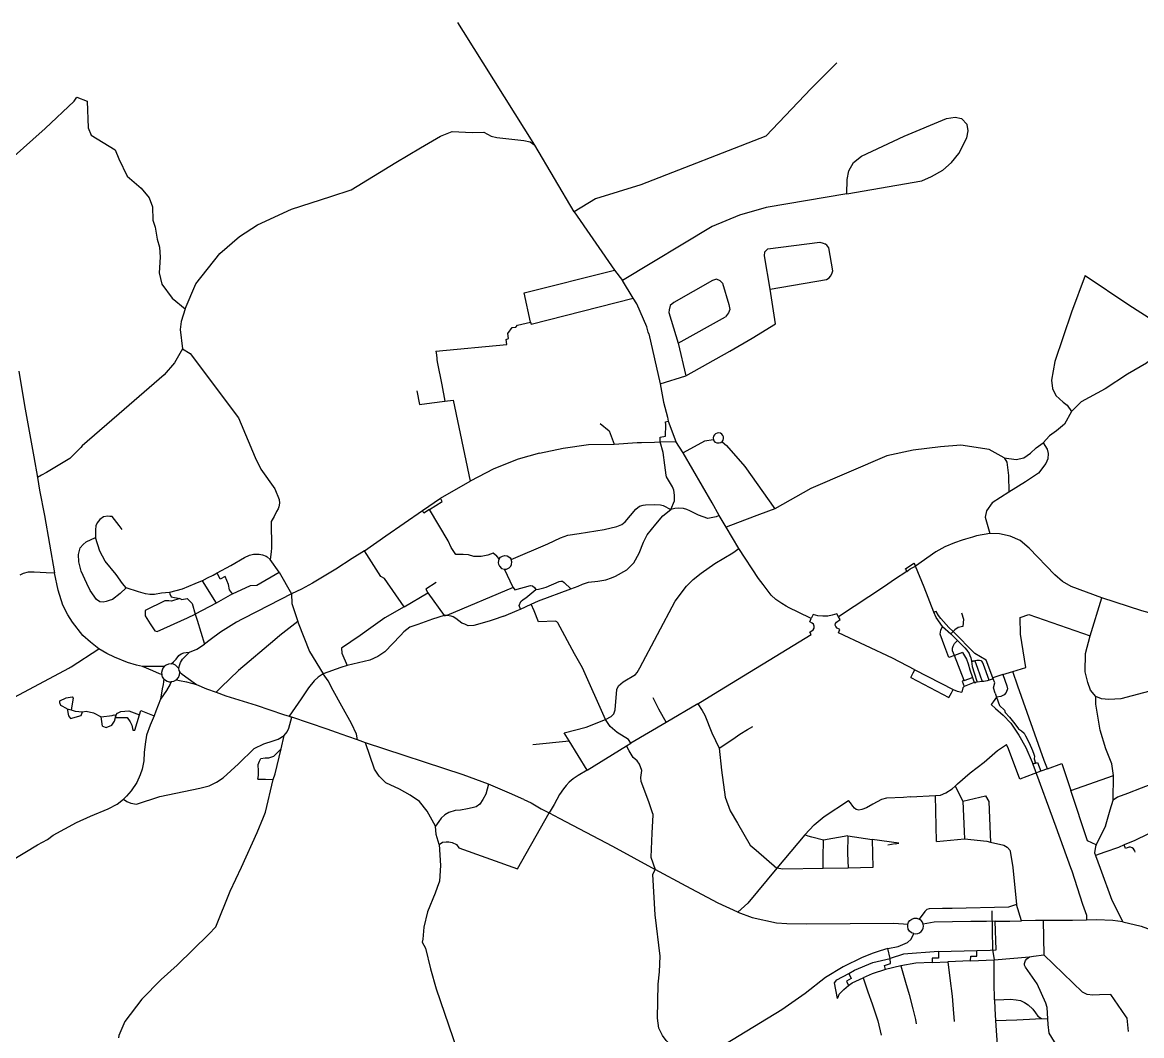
# Model space of a CAD drawing. Header units: inches. Extents: x 2740922 to 2751091, y 1249500 to 1259683.
# Drawn here: x 2745724 to 2747195, y 1258244 to 1259576 of the extents above; entities that cross this region are included whole.
import ezdxf

# ---------------------------------------------------------------- set-up
doc = ezdxf.new("R2010")
doc.units = ezdxf.units.IN
doc.header["$MEASUREMENT"] = 0

msp = doc.modelspace()

# ---------------------------------------------------------------- linework, layer by layer
for points in [[(2746303.5, 1259563.5), (2746296.1, 1259575.6)], [(2746397.3, 1259414.3), (2746303.5, 1259563.5)], [(2746794.2, 1259522.5), (2746760.6, 1259488.6), (2746700.7, 1259425.9), (2746536.4, 1259362.1), (2746477, 1259343.5), (2746448.8, 1259326.6)], [(2745654.8, 1259340.7), (2745658.9, 1259346.1), (2745671, 1259361.2), (2745680, 1259371), (2745753.9, 1259436.1), (2745791.9, 1259471.9), (2745795.4, 1259477.4)], [(2745795.4, 1259477.4), (2745808.8, 1259472.3), (2745810.4, 1259437.1), (2745814.1, 1259427.5), (2745845.8, 1259408), (2745850.5, 1259396.3), (2745861.7, 1259373.4), (2745880.1, 1259357.6), (2745890.5, 1259345.1), (2745894.8, 1259333.4), (2745895.2, 1259315.8), (2745898.5, 1259306.5), (2745900.8, 1259290.7), (2745903.8, 1259280.4), (2745904.9, 1259267.2), (2745903.6, 1259246.4), (2745907.2, 1259231.6), (2745920.7, 1259213.3), (2745937.6, 1259199.1)], [(2746807.2, 1259350.4), (2746807.6, 1259369.1), (2746809.9, 1259380.6), (2746816, 1259391.4), (2746826.6, 1259399.8), (2746882.9, 1259426), (2746938.5, 1259449.2), (2746949.7, 1259451), (2746957.9, 1259449.1)], [(2746807.2, 1259350.4), (2746905.7, 1259367.4), (2746918.6, 1259373), (2746933.4, 1259381.5), (2746945, 1259391.5), (2746954.4, 1259403.5), (2746965, 1259423.7), (2746966.8, 1259433.1), (2746965.4, 1259441.2), (2746957.9, 1259449.1)], [(2745937.6, 1259199.1), (2745951.7, 1259232), (2745983.3, 1259272), (2746009.1, 1259294.1), (2746032.9, 1259309.6), (2746077.5, 1259330.2), (2746129.2, 1259346.6), (2746156.1, 1259355.4), (2746214.7, 1259391.6), (2746247, 1259410.9), (2746273.1, 1259426.2), (2746288.5, 1259432), (2746314.8, 1259431.1), (2746330.3, 1259431.4), (2746339.7, 1259426.2), (2746347.4, 1259424.5), (2746382.7, 1259420.5), (2746391, 1259418.8), (2746397.3, 1259414.3)], [(2746448.8, 1259326.6), (2746397.3, 1259414.3)], [(2746807.2, 1259350.4), (2746701.2, 1259332.4), (2746666.4, 1259322.2), (2746630.5, 1259307.3), (2746512.6, 1259236.4)], [(2746448.8, 1259326.6), (2746502.1, 1259250.1)], [(2746706.4, 1259225), (2746699.2, 1259269), (2746699.7, 1259274.1), (2746703.6, 1259278), (2746771.7, 1259286.8), (2746776.4, 1259285.6), (2746778.3, 1259284.5)], [(2746706.4, 1259225), (2746780.8, 1259237.7), (2746784, 1259239.9), (2746785.9, 1259242.1), (2746787.7, 1259245.2), (2746789, 1259249.2), (2746783.6, 1259279.5), (2746781.1, 1259282.9), (2746778.3, 1259284.5)], [(2746391.7, 1259181.8), (2746383.3, 1259220.3), (2746502.1, 1259250.1)], [(2746502.1, 1259250.1), (2746512.6, 1259236.4)], [(2747120.5, 1259243), (2747102.5, 1259194.7), (2747080.8, 1259129.9), (2747076.4, 1259105.6), (2747077.5, 1259094.6), (2747082.1, 1259085.3), (2747091.5, 1259076.4), (2747097.1, 1259072.4), (2747102.8, 1259064.4)], [(2747120.5, 1259243), (2747178, 1259204.4), (2747230, 1259171.2), (2747244.2, 1259160.3)], [(2746526.6, 1259213.3), (2746512.6, 1259236.4)], [(2746641, 1259235.9), (2746635.9, 1259238.1), (2746630.8, 1259236.5), (2746580, 1259207.6), (2746575.2, 1259203.4), (2746573.8, 1259197.8), (2746573.6, 1259194.3), (2746585.6, 1259154.1)], [(2746641, 1259235.9), (2746643.9, 1259232.8), (2746652.4, 1259204.7), (2746653.5, 1259198.4), (2746651.7, 1259193.7), (2746647.7, 1259188.6)], [(2746713.6, 1259179.5), (2746706.4, 1259225)], [(2746391.7, 1259181.8), (2746392.3, 1259179), (2746526.6, 1259213.3)], [(2746544.3, 1259175.4), (2746531.2, 1259205.6), (2746526.6, 1259213.3)], [(2745937.6, 1259199.1), (2745932.3, 1259182.5), (2745931.2, 1259171.8), (2745934, 1259146.5)], [(2746267.2, 1259143.4), (2746360.4, 1259152.3), (2746359.8, 1259158.8), (2746362.7, 1259160.3), (2746361.9, 1259166.7), (2746367.5, 1259174.4), (2746372.5, 1259174.9), (2746374.5, 1259177.8), (2746391.7, 1259181.8)], [(2746585.6, 1259154.1), (2746647.7, 1259188.6)], [(2746547.2, 1259166.2), (2746546.1, 1259168.6), (2746544.3, 1259175.4)], [(2746547.2, 1259166.2), (2746562.1, 1259100.5)], [(2746595.7, 1259111), (2746653.7, 1259143.5), (2746683.1, 1259160.7), (2746713.6, 1259179.5)], [(2746585.6, 1259154.1), (2746595.7, 1259111)], [(2747244.2, 1259160.3), (2747219.2, 1259142.7), (2747201.3, 1259127.6), (2747176.1, 1259113.3), (2747146.8, 1259093.9), (2747115.5, 1259076.9), (2747102.8, 1259064.4)], [(2745934, 1259146.5), (2745923.8, 1259128.3), (2745909.9, 1259112.6), (2745857.5, 1259066.9), (2745802.4, 1259019.1), (2745800.4, 1259017.1)], [(2745934, 1259146.5), (2745944.4, 1259140.3), (2746007.6, 1259055.9), (2746029.7, 1259003.6), (2746037.1, 1258988.4), (2746055.5, 1258962.4), (2746061.3, 1258948.5), (2746061.6, 1258943.6), (2746060.7, 1258938.8)], [(2746267.2, 1259143.4), (2746267.5, 1259141.2), (2746268.3, 1259134.6), (2746268.6, 1259132.7), (2746268.8, 1259129.6), (2746274.9, 1259099.1)], [(2745718.9, 1259117), (2745726.4, 1259072.1), (2745738.6, 1259004.7), (2745743.6, 1258977.3)], [(2746562.1, 1259100.5), (2746595.7, 1259111)], [(2746274.9, 1259099.1), (2746279, 1259077.9)], [(2746562.1, 1259100.5), (2746566.3, 1259076.6), (2746571.7, 1259056.8)], [(2746242, 1259091.4), (2746245.6, 1259073.6), (2746261.9, 1259075.7)], [(2746261.9, 1259075.7), (2746279, 1259077.9)], [(2746279, 1259077.9), (2746290, 1259079.3)], [(2746290, 1259079.3), (2746312.3, 1258972.8)], [(2747102.8, 1259064.4), (2747093.6, 1259047.4), (2747082.7, 1259039), (2747073.9, 1259032.4), (2747065.4, 1259023.1)], [(2746562.2, 1259024.3), (2746562, 1259030.4), (2746569, 1259031.6), (2746569.6, 1259046.5), (2746568.9, 1259050.6), (2746572.6, 1259051.5)], [(2746571.7, 1259056.8), (2746572.6, 1259051.5)], [(2746572.6, 1259051.5), (2746582.5, 1259024.9)], [(2746483.1, 1259048.3), (2746495.1, 1259038.7), (2746501.7, 1259021.1)], [(2746643.5, 1259024.5), (2746644.8, 1259026.4), (2746645.4, 1259028.5), (2746645.3, 1259030.7), (2746644.5, 1259032.8), (2746643.1, 1259034.5), (2746641.2, 1259035.6), (2746639, 1259036.1), (2746636.8, 1259035.9), (2746634.8, 1259035), (2746633.2, 1259033.5), (2746632.1, 1259031.6), (2746631.7, 1259029.4), (2746632.1, 1259027.1)], [(2746403.4, 1259009.3), (2746434.4, 1259016.2), (2746467.8, 1259020.7), (2746501.7, 1259021.1)], [(2746501.7, 1259021.1), (2746531.9, 1259023.5), (2746537.4, 1259023.6), (2746554.6, 1259024.1), (2746562.2, 1259024.3)], [(2746562.2, 1259024.3), (2746582.5, 1259024.9)], [(2746576.1, 1258935.2), (2746581, 1258947), (2746580.8, 1258954.4), (2746580, 1258960.6), (2746578.2, 1258965.2), (2746570.4, 1258978.2), (2746570, 1258980.5), (2746568, 1258993.8), (2746565.9, 1259010.3), (2746562.2, 1259024.3)], [(2746592.1, 1259009.7), (2746582.5, 1259024.9)], [(2746620.3, 1259025.4), (2746592.1, 1259009.7)], [(2746632.1, 1259027.1), (2746620.3, 1259025.4)], [(2746643.5, 1259024.5), (2746641.7, 1259023.2), (2746639.4, 1259022.5), (2746637.1, 1259022.6), (2746634.9, 1259023.5), (2746633.2, 1259025), (2746632.1, 1259027.1)], [(2746643.5, 1259024.5), (2746649.4, 1259019.3), (2746673.1, 1258992), (2746712.7, 1258936.2)], [(2747014.1, 1259003.5), (2746994.5, 1259014.2), (2746957.1, 1259020), (2746930.3, 1259017.8), (2746894.4, 1259013.5), (2746860.1, 1259005.8), (2746760.1, 1258963.2), (2746712.7, 1258936.2)], [(2747014.1, 1259003.5), (2747030, 1259001.1), (2747040, 1259003.4), (2747048.7, 1259009.6), (2747056.4, 1259016.4), (2747065.4, 1259023.1)], [(2747065.4, 1259023.1), (2747070.5, 1259014.9), (2747072.1, 1259008.9), (2747071.5, 1259001.8), (2747068.9, 1258995.9), (2747059.2, 1258983.2), (2747042.1, 1258971.8), (2747020.3, 1258958.3)], [(2745800.4, 1259017.1), (2745786.1, 1259002.6), (2745755.4, 1258984.1), (2745749, 1258980.4), (2745743.6, 1258977.3)], [(2746403.4, 1259009.3), (2746375.4, 1259001.5), (2746343.3, 1258989), (2746312.3, 1258972.8)], [(2746639.5, 1258927.5), (2746630.2, 1258944), (2746592.1, 1259009.7)], [(2747014.1, 1259003.5), (2747017.5, 1258997.6), (2747020, 1258980), (2747020.3, 1258958.3)], [(2745743.6, 1258977.3), (2745746.1, 1258961), (2745752.9, 1258927.6), (2745766.1, 1258852)], [(2746273.3, 1258950.2), (2746312.3, 1258972.8)], [(2746249.5, 1258934.1), (2746273.3, 1258950.2)], [(2746258.7, 1258935.2), (2746275.6, 1258945.9), (2746273.3, 1258950.2)], [(2747020.3, 1258958.3), (2746998.4, 1258944.3), (2746990.9, 1258933.8), (2746989.1, 1258925.4), (2746995.2, 1258904)], [(2746060.7, 1258938.8), (2746059.9, 1258936.3), (2746057.8, 1258932.6), (2746054.8, 1258926.1), (2746050.7, 1258919.5), (2746051.3, 1258885.1), (2746050.9, 1258879.6), (2746049.5, 1258869.8)], [(2746201.5, 1258900.8), (2746249.5, 1258934.1)], [(2746258.7, 1258935.2), (2746251.6, 1258930.5), (2746249.5, 1258934.1)], [(2746303, 1258876.1), (2746293.6, 1258876.4), (2746287.3, 1258885.5), (2746283.3, 1258894.4), (2746258.7, 1258935.2)], [(2746366.3, 1258869.7), (2746414.4, 1258890.1), (2746431.2, 1258898), (2746440.8, 1258901.5), (2746455.7, 1258903.8), (2746488.6, 1258909.3), (2746505.2, 1258912.9), (2746511.6, 1258915.5), (2746516.1, 1258919.2), (2746530.1, 1258935.8), (2746534.7, 1258939.6), (2746539.6, 1258941.2), (2746542.8, 1258941.4), (2746554.5, 1258942), (2746562.3, 1258941.7), (2746565.8, 1258940.7), (2746576.1, 1258935.2)], [(2746444.5, 1258831.3), (2746449.3, 1258832.7), (2746454.2, 1258834.8), (2746459.8, 1258837.4), (2746467.8, 1258839.8), (2746479.9, 1258841.3), (2746490.7, 1258842.8), (2746498, 1258845.5), (2746503.5, 1258847.8), (2746518, 1258855.9), (2746527.4, 1258865.2), (2746534.2, 1258878), (2746540.3, 1258892.6), (2746545.1, 1258902), (2746556.1, 1258916.1), (2746565.7, 1258927.2), (2746576.1, 1258935.2)], [(2746639.5, 1258927.5), (2746635.4, 1258925.8), (2746624.7, 1258923.5), (2746612.5, 1258927.9), (2746601, 1258933.6), (2746597.1, 1258935.4), (2746592.8, 1258936.6), (2746586.7, 1258937.3), (2746581.2, 1258936.5), (2746576.1, 1258935.2)], [(2746712.7, 1258936.2), (2746692.6, 1258928.9), (2746672.8, 1258921.3), (2746648.8, 1258912)], [(2745838.7, 1258926.4), (2745836.1, 1258926.7), (2745830.2, 1258925.7), (2745825.4, 1258922.2), (2745822, 1258918), (2745820.1, 1258913.8), (2745819.7, 1258908.6), (2745819.8, 1258904.7), (2745820, 1258898.4)], [(2745855.1, 1258909), (2745851.1, 1258914.2), (2745841.6, 1258926.2), (2745838.7, 1258926.4)], [(2746648.8, 1258912), (2746639.5, 1258927.5)], [(2746665.4, 1258884.1), (2746648.8, 1258912)], [(2746995.2, 1258904), (2746977.6, 1258900.8), (2746972.3, 1258899), (2746963.1, 1258896.4), (2746959, 1258895.2), (2746948.8, 1258891.4), (2746936, 1258886.3), (2746924.2, 1258879.9), (2746897.7, 1258860.9), (2746896.5, 1258862.9)], [(2747142.5, 1258819.3), (2747102.2, 1258834.1), (2747090.8, 1258840.6), (2747080.6, 1258849.5), (2747047.2, 1258884.7), (2747035.1, 1258894.5), (2747021.9, 1258900.5), (2747008.2, 1258903.5), (2746995.2, 1258904)], [(2745860.3, 1258832.3), (2745852.5, 1258825.2), (2745842, 1258817.3), (2745837.9, 1258815.7), (2745833.7, 1258814.3), (2745829.8, 1258813.4), (2745825.7, 1258814), (2745821, 1258817.1), (2745812.7, 1258829.1), (2745808.6, 1258838.1), (2745800.9, 1258854.3), (2745797.9, 1258866.4), (2745797.6, 1258876.3), (2745799.9, 1258884.8), (2745803.5, 1258889.4), (2745807.8, 1258893), (2745820, 1258898.4)], [(2745860.3, 1258832.3), (2745855.2, 1258838.3), (2745847, 1258849.8), (2745832.7, 1258867.6), (2745825.7, 1258880.6), (2745820, 1258898.4)], [(2746173.2, 1258881.2), (2746201.5, 1258900.8)], [(2745979.8, 1258852.1), (2745997.7, 1258861.6), (2746015.6, 1258872.4), (2746022.2, 1258875.3), (2746027.5, 1258876.5), (2746031.3, 1258876.9), (2746035.1, 1258876.9), (2746039.4, 1258875.8), (2746044.1, 1258874), (2746045.5, 1258873.3)], [(2746045.5, 1258873.3), (2746049.5, 1258869.8)], [(2746173.2, 1258881.2), (2746157, 1258871)], [(2746225.4, 1258807.5), (2746199.5, 1258844.7), (2746194.8, 1258847.4), (2746173.2, 1258881.2)], [(2746350.5, 1258870.7), (2746347.4, 1258874.2), (2746342.3, 1258877.9), (2746335.5, 1258875.5), (2746326.8, 1258873.8), (2746317.3, 1258873.5), (2746310.2, 1258875.9), (2746303, 1258876.1)], [(2746350.5, 1258870.7), (2746352.1, 1258872.6), (2746354.6, 1258874.2), (2746357.8, 1258874.9), (2746361, 1258874.4), (2746363.3, 1258873.2), (2746364.8, 1258871.9), (2746366.3, 1258869.7)], [(2746633.9, 1258864.4), (2746657.7, 1258878.5), (2746665.4, 1258884.1)], [(2746760.6, 1258792.1), (2746743.3, 1258800.6), (2746731.6, 1258806.2), (2746727.4, 1258808.3), (2746721.8, 1258811.7), (2746714.1, 1258817.1), (2746707.7, 1258823), (2746697.2, 1258836.8), (2746691.4, 1258844.8), (2746665.4, 1258884.1)], [(2746061.3, 1258853.2), (2746049.5, 1258869.8)], [(2746157, 1258871), (2746135.7, 1258857.1), (2746105.2, 1258838.7), (2746090.4, 1258830.9), (2746077.5, 1258824.4)], [(2746350.5, 1258870.7), (2746349.4, 1258868.3), (2746349.1, 1258865.1), (2746349.4, 1258863.5), (2746350.7, 1258860.7), (2746353.6, 1258858), (2746357.3, 1258856.9)], [(2746357.3, 1258856.9), (2746360.2, 1258857.1), (2746363.6, 1258858.7), (2746365.6, 1258860.8), (2746366.7, 1258863), (2746367.1, 1258866.6), (2746366.3, 1258869.7)], [(2746615.9, 1258851.7), (2746633.9, 1258864.4)], [(2746885, 1258855.9), (2746884.6, 1258857.6), (2746895.4, 1258864.8), (2746896.5, 1258862.9)], [(2746885, 1258855.9), (2746886, 1258854), (2746890.7, 1258857.2), (2746897.7, 1258860.9), (2746896.5, 1258862.9)], [(2746909.1, 1258833.4), (2746897.7, 1258860.9), (2746896.5, 1258862.9)], [(2745720.8, 1258849.4), (2745725.1, 1258851.8), (2745731.7, 1258853.3), (2745739.2, 1258853.5), (2745754.9, 1258852.4), (2745766.1, 1258852)], [(2745824.3, 1258752.4), (2745813.1, 1258760.9), (2745803.4, 1258769.7), (2745789.5, 1258787.3), (2745783.4, 1258797), (2745777.1, 1258809.5), (2745770.7, 1258829.3), (2745766.1, 1258852)], [(2745960.1, 1258841.7), (2745967.2, 1258845.7), (2745974.6, 1258849.3), (2745979.8, 1258852.1)], [(2745999.8, 1258824.5), (2745995.9, 1258829.7), (2745994.8, 1258836.8), (2745990.3, 1258847.3), (2745983.7, 1258844), (2745979.8, 1258852.1)], [(2745999.8, 1258824.5), (2746023.4, 1258835.6), (2746031.7, 1258836.1), (2746061.3, 1258853.2)], [(2746061.3, 1258853.2), (2746077.5, 1258824.4)], [(2746368.9, 1258833), (2746357.3, 1258856.9)], [(2746490.1, 1258659.3), (2746497.6, 1258663.4), (2746501, 1258666.9), (2746503, 1258672.2), (2746505.1, 1258698.6), (2746507.1, 1258703.7), (2746513.4, 1258708.8), (2746529.6, 1258718.5), (2746531.7, 1258721), (2746535.3, 1258727.5), (2746581.6, 1258814.8), (2746596.4, 1258834.6), (2746605.3, 1258843.4), (2746615.9, 1258851.7)], [(2746885, 1258855.9), (2746886, 1258854), (2746870.2, 1258843.4), (2746856.9, 1258834.2), (2746796.4, 1258794.4)], [(2745917.2, 1258826.4), (2745906.5, 1258825.3), (2745897.2, 1258823.7), (2745891.3, 1258823.8), (2745885.5, 1258824.7), (2745876.3, 1258827.2), (2745860.3, 1258832.3)], [(2745960.1, 1258841.7), (2745950.3, 1258837.7), (2745933.8, 1258830.7), (2745917.2, 1258826.4)], [(2745960.1, 1258841.7), (2745978.6, 1258812.1)], [(2746267.8, 1258839.3), (2746254.1, 1258830.6), (2746256.8, 1258825.7)], [(2746368.9, 1258833), (2746281.7, 1258796.2), (2746279.9, 1258796)], [(2746368.9, 1258833), (2746370.8, 1258829.6), (2746391.4, 1258835.4), (2746394.4, 1258834.9), (2746396.9, 1258833), (2746398.6, 1258830.1)], [(2746378.4, 1258804.4), (2746376.8, 1258809.4), (2746378.8, 1258814.6), (2746381.8, 1258817), (2746385.3, 1258819.5), (2746398.6, 1258830.1)], [(2746392.4, 1258810.8), (2746401.9, 1258815.2), (2746444.5, 1258831.3)], [(2746398.6, 1258830.1), (2746402, 1258830.9), (2746405.6, 1258831.5), (2746408.9, 1258832.3), (2746412.1, 1258833.1), (2746429.4, 1258840.8), (2746431.4, 1258841.4), (2746433.6, 1258841), (2746435.9, 1258839.5), (2746444.5, 1258831.3)], [(2746923.2, 1258801), (2746921.7, 1258800.5), (2746909.1, 1258833.4)], [(2745930.5, 1258818.5), (2745919.8, 1258814.7), (2745916.2, 1258815.5), (2745910.9, 1258815.4), (2745885.1, 1258802.7), (2745885, 1258795.5), (2745891.6, 1258785), (2745896.8, 1258777.3), (2745897.9, 1258775.7), (2745900.8, 1258775.1)], [(2745917.2, 1258826.4), (2745917.6, 1258824.4), (2745919.4, 1258820.6), (2745930.5, 1258818.5)], [(2745930.5, 1258818.5), (2745933.5, 1258817), (2745940.2, 1258818.3), (2745946.8, 1258812), (2745950.8, 1258797.8)], [(2745999.8, 1258824.5), (2745978.6, 1258812.1)], [(2746077.5, 1258824.4), (2746032.3, 1258801.4), (2746012.7, 1258791.4), (2746005.3, 1258787.2), (2745984.3, 1258774.3)], [(2746077.5, 1258824.4), (2746077.9, 1258811.9), (2746085.8, 1258788.3)], [(2746225.4, 1258807.5), (2746256.8, 1258825.7)], [(2746256.8, 1258825.7), (2746278.1, 1258795.9), (2746279.9, 1258796)], [(2747127, 1258769.5), (2747142.5, 1258819.3)], [(2747221.8, 1258796.6), (2747215.9, 1258797.3), (2747204.6, 1258799.6), (2747194.9, 1258802.4), (2747142.5, 1258819.3)], [(2745978.6, 1258812.1), (2745950.8, 1258797.8)], [(2746225.4, 1258807.5), (2746200.3, 1258793), (2746181.9, 1258780)], [(2746356.7, 1258795), (2746373.9, 1258802.7), (2746378.4, 1258804.4)], [(2746378.4, 1258804.4), (2746392.4, 1258810.8)], [(2746490.1, 1258659.3), (2746459.8, 1258727.3), (2746449.5, 1258745.6), (2746427.5, 1258786.3), (2746426.4, 1258787.9), (2746424.6, 1258788.7), (2746401.9, 1258787.9), (2746396.2, 1258802.1), (2746392.4, 1258810.8)], [(2746932.9, 1258781.4), (2746924.9, 1258793.5), (2746921.7, 1258800.5), (2746923.2, 1258801)], [(2746945.5, 1258773.4), (2746947.1, 1258774.9), (2746941.6, 1258780.4), (2746930.7, 1258792), (2746927.7, 1258796.2), (2746924.8, 1258801.4), (2746923.2, 1258801)], [(2746958.2, 1258799.7), (2746960.8, 1258791.4), (2746959.7, 1258781.5)], [(2745900.8, 1258775.1), (2745940.9, 1258793.2), (2745950.8, 1258797.8)], [(2745950.8, 1258797.8), (2745953.5, 1258790.1), (2745963.1, 1258758.5)], [(2746085.8, 1258788.3), (2746062.3, 1258769.6), (2746055.5, 1258764.1), (2746007.9, 1258723.8), (2745985, 1258701.9), (2745978.3, 1258695.1)], [(2746085.8, 1258788.3), (2746086.4, 1258786.5), (2746101, 1258748.6), (2746119, 1258719.3)], [(2746279.9, 1258796), (2746278.1, 1258795.9), (2746262.7, 1258791.2), (2746243.6, 1258784.3), (2746232.9, 1258780.6), (2746225.1, 1258774.8), (2746220.6, 1258769.7), (2746200.2, 1258748.1), (2746190.8, 1258742), (2746180.6, 1258737.4), (2746150.7, 1258730.3)], [(2746337.2, 1258788.7), (2746317.3, 1258783.1), (2746309.8, 1258782.7), (2746305.2, 1258784.6), (2746301.3, 1258786), (2746297.3, 1258789.2), (2746293.5, 1258792.1), (2746289.9, 1258794.2), (2746287.4, 1258795), (2746281.7, 1258796.2), (2746279.9, 1258796)], [(2746356.7, 1258795), (2746342.7, 1258790.3), (2746337.2, 1258788.7)], [(2746760.5, 1258771.1), (2746758.5, 1258774.3), (2746763.1, 1258777.4), (2746764.2, 1258779.3), (2746764.4, 1258781.9), (2746763.6, 1258784.5), (2746761.8, 1258786.2), (2746758.5, 1258787.8), (2746760.6, 1258792.1)], [(2746796.4, 1258794.4), (2746794, 1258798.2), (2746787.9, 1258796.5), (2746782.5, 1258795.4), (2746775.7, 1258795.1), (2746769.3, 1258795.8), (2746763, 1258797.3), (2746760.6, 1258792.1)], [(2746797.2, 1258775.5), (2746798.2, 1258777.7), (2746794.6, 1258779.5), (2746792.8, 1258781.5), (2746792.1, 1258783.4), (2746792.4, 1258785.5), (2746793.7, 1258787.3), (2746798.7, 1258790.9), (2746796.4, 1258794.4)], [(2747025.6, 1258722.6), (2747042.4, 1258727.7), (2747035.8, 1258771.4), (2747035.1, 1258793.4)], [(2747035.1, 1258793.4), (2747046.6, 1258797.3)], [(2747046.6, 1258797.3), (2747127, 1258769.5)], [(2745984.3, 1258774.3), (2745970.5, 1258764.2), (2745963.1, 1258758.5)], [(2746181.9, 1258780), (2746167.6, 1258769.9), (2746143, 1258753.2), (2746143.8, 1258746.4), (2746150.7, 1258730.3)], [(2746611.4, 1258680), (2746632.1, 1258692.5), (2746760.5, 1258771.1)], [(2746896.8, 1258724.5), (2746867.2, 1258739.8), (2746796.2, 1258773.3), (2746797.2, 1258775.5)], [(2746948.7, 1258743.6), (2746941.3, 1258740.9), (2746936.2, 1258755), (2746930.2, 1258771.4), (2746930.8, 1258776.6), (2746932.9, 1258781.4)], [(2746932.9, 1258781.4), (2746943.9, 1258771.9), (2746945.5, 1258773.4)], [(2746945.5, 1258773.4), (2746943.9, 1258771.9), (2746952.7, 1258763.2)], [(2746959.7, 1258781.5), (2746953.8, 1258780.4), (2746949.5, 1258777.1), (2746947.1, 1258774.9), (2746945.5, 1258773.4)], [(2746999.3, 1258713.5), (2746999.1, 1258714), (2746990.6, 1258737.3), (2746975.6, 1258746.1), (2746947.1, 1258774.9), (2746945.5, 1258773.4)], [(2747134.5, 1258689.6), (2747127.5, 1258697.9), (2747123.9, 1258708.2), (2747120.7, 1258721.9), (2747121.1, 1258746.3), (2747127, 1258769.5)], [(2745943.5, 1258747.9), (2745953.2, 1258751.9), (2745963.1, 1258758.5)], [(2746948.7, 1258743.6), (2746946.3, 1258749.7), (2746946.1, 1258753), (2746946.9, 1258755.9), (2746948.9, 1258759.1), (2746952.7, 1258763.2)], [(2746952.7, 1258763.2), (2746956, 1258760), (2746962.4, 1258753.6), (2746965.1, 1258750.6), (2746968, 1258746.1), (2746969.1, 1258743.6), (2746970.1, 1258740.4), (2746971, 1258736), (2746973.3, 1258736.2)], [(2745786.3, 1258727.7), (2745788.1, 1258728.6), (2745824.3, 1258752.4)], [(2745881.8, 1258729.1), (2745873.7, 1258730.8), (2745861.8, 1258734.3), (2745844.7, 1258741.3), (2745834.9, 1258746.3), (2745824.3, 1258752.4)], [(2745919.2, 1258732.5), (2745922.3, 1258735.1), (2745925.8, 1258738.8), (2745929.5, 1258743.5), (2745932.5, 1258745.6), (2745935.9, 1258747), (2745938.9, 1258747.6), (2745943.5, 1258747.9)], [(2745929.9, 1258724), (2745929.2, 1258726.4), (2745930.2, 1258730.5), (2745931.6, 1258734.5), (2745934, 1258738.8), (2745940, 1258744.5), (2745943.5, 1258747.9)], [(2746959.4, 1258747.4), (2746948.7, 1258743.6)], [(2746961.6, 1258710.6), (2746948.7, 1258743.6)], [(2746959.4, 1258747.4), (2746962.2, 1258743), (2746964.5, 1258738.6), (2746966.9, 1258732.5), (2746969.2, 1258724.7), (2746972.5, 1258714.5)], [(2747410.5, 1258750.8), (2747167.4, 1258686.5), (2747151.8, 1258685.8), (2747142.2, 1258686.6), (2747134.5, 1258689.6)], [(2745704.5, 1258684.3), (2745707, 1258685.3), (2745784.6, 1258726.7), (2745786.3, 1258727.7)], [(2745907, 1258718.4), (2745903.8, 1258719.6), (2745895, 1258723.3), (2745881.8, 1258729.1)], [(2745910.3, 1258729), (2745906.5, 1258728.9), (2745896, 1258729.1), (2745881.8, 1258729.1)], [(2745910.3, 1258729), (2745908.5, 1258726.8), (2745907.3, 1258724.1), (2745906.8, 1258721.3), (2745907, 1258718.4)], [(2745919.2, 1258732.5), (2745916, 1258732.2), (2745912.9, 1258731), (2745910.3, 1258729)], [(2745929.9, 1258724), (2745929.2, 1258726.4), (2745927.4, 1258728.8), (2745925, 1258730.7), (2745922.2, 1258732), (2745919.2, 1258732.5)], [(2746150.7, 1258730.3), (2746142.5, 1258727.6), (2746119, 1258719.3)], [(2746973.3, 1258736.2), (2746971, 1258736), (2746972, 1258729), (2746974.7, 1258720.6), (2746978.8, 1258708.6), (2746976.7, 1258708.2)], [(2746994.4, 1258711.2), (2746987, 1258731.5), (2746985.7, 1258734.9), (2746984.8, 1258735.9), (2746983.7, 1258736.5), (2746981.8, 1258736.8), (2746978.4, 1258736.8), (2746975.5, 1258736.5), (2746973.3, 1258736.2)], [(2746973.3, 1258736.2), (2746975.5, 1258736.5), (2746978.9, 1258727), (2746985.2, 1258709.3)], [(2745909.6, 1258712.8), (2745909.4, 1258709), (2745909, 1258705.6), (2745907.7, 1258699.8), (2745905.1, 1258686)], [(2745909.6, 1258712.8), (2745907.9, 1258715.4), (2745907, 1258718.4)], [(2745909.6, 1258712.8), (2745911.7, 1258711), (2745914, 1258709.6), (2745916.6, 1258708.8), (2745919.4, 1258708.7)], [(2745926.5, 1258711.5), (2745922.3, 1258709.2), (2745919.4, 1258708.7)], [(2745926.5, 1258711.5), (2745929, 1258714.4), (2745930.4, 1258717.9), (2745930.6, 1258721.6), (2745929.9, 1258724)], [(2745926.5, 1258711.5), (2745930.4, 1258710.7), (2745939.5, 1258708.8), (2745952.4, 1258705.5)], [(2745929.9, 1258724), (2745930.6, 1258721.6), (2745933.9, 1258719), (2745941.8, 1258713.1), (2745952.4, 1258705.5)], [(2746119, 1258719.3), (2746112.6, 1258714.9), (2746107.2, 1258710.2), (2746099.8, 1258700.9), (2746090, 1258686.4), (2746074.6, 1258663.7), (2746076.3, 1258663.1)], [(2746164.3, 1258632.8), (2746163.1, 1258640), (2746156.3, 1258654), (2746143.5, 1258676.8), (2746132.1, 1258697.5), (2746125.6, 1258710), (2746119, 1258719.3)], [(2746891.4, 1258714.7), (2746894.6, 1258720.5), (2746896.8, 1258724.5)], [(2746891.4, 1258714.7), (2746941.6, 1258688.2)], [(2746896.8, 1258724.5), (2746947.1, 1258698.8)], [(2746961.6, 1258710.6), (2746959.1, 1258709.7), (2746961.6, 1258702.6), (2746960.8, 1258701.9)], [(2746961.6, 1258710.6), (2746972.5, 1258714.5)], [(2746972.5, 1258714.5), (2746974.6, 1258707.9), (2746976.7, 1258708.2)], [(2746994.4, 1258711.2), (2746991.6, 1258710.2), (2746987.4, 1258709.5), (2746985.2, 1258709.3)], [(2746999.3, 1258713.5), (2746999.5, 1258713), (2746994.4, 1258711.2)], [(2747012.4, 1258718.6), (2746999.1, 1258714), (2746999.3, 1258713.5)], [(2747002.4, 1258693.9), (2746999.9, 1258701.2), (2747001.8, 1258707.7), (2746999.5, 1258713), (2746999.3, 1258713.5)], [(2747012.4, 1258718.6), (2747017.6, 1258703.8), (2747018.3, 1258699.8), (2747016.8, 1258694.9), (2747014, 1258691.8), (2747009.6, 1258689.5), (2747004, 1258688.9)], [(2747012.4, 1258718.6), (2747025.6, 1258722.6)], [(2747071.2, 1258594.7), (2747066.9, 1258605.5), (2747032.1, 1258703.2), (2747025.6, 1258722.6)], [(2745919.4, 1258708.7), (2745917.8, 1258705.8), (2745913.2, 1258697.7), (2745905.1, 1258686)], [(2745952.4, 1258705.5), (2745965.6, 1258699.8), (2745978.3, 1258695.1)], [(2746941.6, 1258688.2), (2746944.8, 1258694.4), (2746947.1, 1258698.8)], [(2746947.1, 1258698.8), (2746952.5, 1258696.6), (2746958.6, 1258695.2)], [(2746960.8, 1258701.9), (2746959.9, 1258701.1), (2746958.6, 1258695.2)], [(2746976.7, 1258708.2), (2746974.6, 1258707.9), (2746961.6, 1258702.6), (2746960.8, 1258701.9)], [(2746985.2, 1258709.3), (2746978.8, 1258708.6), (2746976.7, 1258708.2)], [(2745782.5, 1258673.3), (2745774.5, 1258677.6), (2745773, 1258681.1), (2745773.1, 1258683.9), (2745781.3, 1258687.9), (2745789.3, 1258689.1), (2745790.6, 1258687.4), (2745787.7, 1258671.9)], [(2745905.1, 1258686), (2745899.3, 1258670.4), (2745897, 1258664.1)], [(2745978.3, 1258695.1), (2745991, 1258690.5), (2746031.1, 1258678), (2746066.9, 1258665.9), (2746074.6, 1258663.7), (2746076.3, 1258663.1)], [(2746552.5, 1258688.2), (2746559.8, 1258673.5), (2746569.9, 1258655.3)], [(2747004, 1258688.9), (2746999.6, 1258682.4), (2746997.1, 1258679.2)], [(2747002.4, 1258693.9), (2747004, 1258688.9)], [(2747004, 1258688.9), (2747007.9, 1258677.6), (2747014.6, 1258671.6), (2747015.3, 1258668.5), (2747021, 1258662.6), (2747028.2, 1258653.9), (2747033, 1258647.3), (2747037, 1258644.7), (2747040.2, 1258641.5), (2747042.3, 1258638.1), (2747046.9, 1258628.8), (2747051.3, 1258618.8), (2747053.2, 1258613.9), (2747053.9, 1258611), (2747053.5, 1258607.5), (2747055.5, 1258602), (2747053.7, 1258601.4)], [(2747157.7, 1258585.8), (2747155.6, 1258601.2), (2747147.9, 1258620.7), (2747140.4, 1258645.4), (2747134.7, 1258679.5), (2747134.5, 1258689.6)], [(2745782.5, 1258673.3), (2745787.7, 1258671.9)], [(2745782.5, 1258673.3), (2745784.2, 1258664.4), (2745787.1, 1258660.7)], [(2745787.1, 1258660.7), (2745800.9, 1258664.8), (2745802.8, 1258669.4)], [(2745787.7, 1258671.9), (2745793, 1258670.5), (2745802.8, 1258669.4)], [(2745802.8, 1258669.4), (2745807.4, 1258670.2), (2745817.4, 1258668.3), (2745827.2, 1258663.1)], [(2745846.4, 1258665.2), (2745848.7, 1258667.8), (2745853.2, 1258669.9), (2745863.8, 1258670.7), (2745877.8, 1258665.7)], [(2745877.8, 1258665.7), (2745879.4, 1258671.2)], [(2745879.4, 1258671.2), (2745897, 1258664.1)], [(2746611.4, 1258680), (2746569.9, 1258655.3)], [(2746611.4, 1258680), (2746617, 1258671.4), (2746620.6, 1258665.1)], [(2746997.1, 1258679.2), (2747002.9, 1258673.9), (2747012.9, 1258665), (2747022.7, 1258654.4), (2747033.6, 1258638.6), (2747042.5, 1258622.7), (2747050.9, 1258603.4), (2747051.9, 1258600.7), (2747053.7, 1258601.4)], [(2745827.2, 1258663.1), (2745841.8, 1258664.6), (2745844.3, 1258665.7), (2745846.4, 1258665.2)], [(2745829.1, 1258650.5), (2745827.2, 1258663.1)], [(2745829.1, 1258650.5), (2745833.8, 1258648.7), (2745841.5, 1258651.8), (2745844.8, 1258657), (2745846.2, 1258662.1), (2745846.4, 1258665.2)], [(2745846.4, 1258665.2), (2745846.2, 1258662.1), (2745861.5, 1258661.9), (2745865.5, 1258656.2), (2745867.8, 1258651.8), (2745868.9, 1258645.4)], [(2745897, 1258664.1), (2745891.6, 1258652.1), (2745887.1, 1258639), (2745885.2, 1258626.8), (2745884, 1258615.9), (2745883.5, 1258605), (2745881.1, 1258594), (2745878.6, 1258586.5), (2745874.1, 1258576.6), (2745866.9, 1258565.5), (2745860.7, 1258558.5), (2745856.6, 1258554.7)], [(2745868.9, 1258645.4), (2745871.5, 1258645.2), (2745877.8, 1258665.7)], [(2746067.8, 1258638.3), (2746071.7, 1258643), (2746074, 1258647.9), (2746078, 1258662.5), (2746076.3, 1258663.1)], [(2746164.3, 1258632.8), (2746151.6, 1258637.2), (2746136.6, 1258642.3), (2746124.3, 1258646.5), (2746078, 1258662.5), (2746076.3, 1258663.1)], [(2746436, 1258641.9), (2746464.9, 1258649.5), (2746490.1, 1258659.3)], [(2746523.4, 1258628.2), (2746520.3, 1258632.9), (2746505.4, 1258642.1), (2746496.2, 1258650), (2746490.1, 1258659.3)], [(2746569.9, 1258655.3), (2746523.4, 1258628.2)], [(2746620.6, 1258665.1), (2746630, 1258641.7), (2746639.5, 1258621.5)], [(2747469.3, 1258661.6), (2747448.3, 1258657.7), (2747433.8, 1258653.3), (2747424.8, 1258648.9), (2747416.5, 1258644.2), (2747359, 1258612.7), (2747347.3, 1258608.6), (2747337.1, 1258605.7), (2747325.9, 1258604.5), (2747312.2, 1258603.5), (2747300.4, 1258604.1), (2747289.1, 1258603.4), (2747281.4, 1258602.2), (2747273, 1258599.6), (2747233.2, 1258584.1), (2747194.1, 1258569.2), (2747176.1, 1258562.3), (2747163.1, 1258557.2), (2747157.3, 1258553.2)], [(2745856.6, 1258554.7), (2745861.1, 1258551.4), (2745866.2, 1258549.3), (2745873.8, 1258548.2), (2745904.2, 1258558.3), (2745956.9, 1258569.1), (2745969.2, 1258572), (2745978.9, 1258576.8), (2745987.7, 1258582.9), (2746007.6, 1258600.9), (2746028.5, 1258621.2), (2746041, 1258627.6), (2746053.5, 1258631.5), (2746060, 1258633.4), (2746067.8, 1258638.3)], [(2746063.9, 1258620.9), (2746067.8, 1258638.3)], [(2746442.3, 1258631.2), (2746436, 1258641.9)], [(2746639.5, 1258621.5), (2746657.4, 1258633.7), (2746666.7, 1258640.2), (2746676.6, 1258646.3), (2746684, 1258650.1)], [(2746174.6, 1258628.9), (2746164.3, 1258632.8)], [(2746266.7, 1258519.1), (2746255.6, 1258538.7), (2746245.5, 1258551.6), (2746233.4, 1258560), (2746219.6, 1258567.7), (2746201.5, 1258576.3), (2746192.8, 1258584.8), (2746186.5, 1258594), (2746174.6, 1258628.9)], [(2746336.4, 1258574.4), (2746303.3, 1258586.6), (2746174.6, 1258628.9)], [(2746394.7, 1258626.7), (2746442.3, 1258631.2)], [(2746466.1, 1258592.7), (2746442.3, 1258631.2)], [(2746466.1, 1258592.7), (2746517.7, 1258624.8)], [(2746517.7, 1258624.8), (2746523.4, 1258628.2)], [(2746552.2, 1258535.3), (2746547.3, 1258551), (2746536.9, 1258578.1), (2746536.7, 1258583.1), (2746538.1, 1258592.4), (2746535, 1258600.5), (2746531.6, 1258605.2), (2746526.5, 1258609.4), (2746521.3, 1258618.4), (2746517.7, 1258624.8)], [(2746949.6, 1258571.9), (2746952.7, 1258574.8), (2746969.4, 1258589.2), (2746987.7, 1258603.1), (2747005.2, 1258618.6), (2747017, 1258626.7)], [(2747034.9, 1258581), (2747019.7, 1258620.8), (2747017, 1258626.7)], [(2746033.1, 1258581), (2746034, 1258585.7), (2746033.9, 1258591.3), (2746033.7, 1258600.1), (2746035.4, 1258604.7), (2746037.3, 1258608), (2746042.8, 1258608.8), (2746047.8, 1258609.1), (2746054.2, 1258611.4), (2746063.9, 1258620.9)], [(2746053.4, 1258580.4), (2746056.1, 1258588), (2746063.9, 1258620.9)], [(2746639.5, 1258621.5), (2746642.5, 1258592.8), (2746647.3, 1258557.4), (2746653.9, 1258539.3), (2746663.7, 1258523), (2746680.3, 1258494.4), (2746688.1, 1258487.6), (2746715.4, 1258463.9)], [(2746466.1, 1258592.7), (2746454.2, 1258585.6), (2746447.7, 1258581.5), (2746442.4, 1258576.9), (2746438.4, 1258572.7), (2746434.9, 1258568.2), (2746429.9, 1258560.8), (2746422.9, 1258547.8)], [(2747053.7, 1258601.4), (2747051.9, 1258600.7), (2747082.2, 1258518.2), (2747101.5, 1258464.7), (2747103, 1258460.6), (2747117.1, 1258416.5), (2747122.2, 1258402), (2747122.4, 1258395.6)], [(2747053.7, 1258601.4), (2747055.5, 1258602), (2747057.9, 1258602.9), (2747062.1, 1258591.3)], [(2747071.2, 1258594.7), (2747062.1, 1258591.3)], [(2747071.2, 1258594.7), (2747089.9, 1258601.6), (2747101.8, 1258566)], [(2746033.1, 1258581), (2746043.1, 1258580.8), (2746053.4, 1258580.4)], [(2746040.5, 1258530.9), (2746043.4, 1258537.8), (2746053.4, 1258580.4)], [(2747062.1, 1258591.3), (2747034.9, 1258581)], [(2747101.8, 1258566), (2747157.7, 1258585.8)], [(2747157.3, 1258553.2), (2747157.7, 1258585.8)], [(2746336.4, 1258574.4), (2746332.8, 1258561.2), (2746329.1, 1258554.4), (2746325.2, 1258548.2), (2746320.1, 1258544.8), (2746315.1, 1258543.4), (2746309, 1258542), (2746299.7, 1258540.1), (2746292.4, 1258539.7), (2746284.1, 1258537.2), (2746279, 1258534), (2746274, 1258529.9), (2746271, 1258525.4), (2746266.7, 1258519.1)], [(2746382.8, 1258554.4), (2746364.2, 1258562.7), (2746336.4, 1258574.4)], [(2746923.8, 1258559.5), (2746930.3, 1258559.9), (2746937.6, 1258563), (2746945.9, 1258568.4), (2746949.6, 1258571.9)], [(2746949.6, 1258571.9), (2746960, 1258552.1)], [(2747135, 1258494.6), (2747123.6, 1258499.9), (2747101.8, 1258566)], [(2745568.8, 1258412.4), (2745581.9, 1258422.1), (2745593.1, 1258428.4), (2745604.1, 1258432), (2745618.2, 1258436.7), (2745632.5, 1258440.9), (2745651.5, 1258445.2), (2745671.3, 1258451.9), (2745708.1, 1258473.1), (2745743.8, 1258494.5), (2745756.8, 1258501.8), (2745764.2, 1258507.2), (2745794.8, 1258523.9), (2745813.5, 1258532.3), (2745836.6, 1258541.8), (2745848.2, 1258547.9), (2745856.6, 1258554.7)], [(2746382.8, 1258554.4), (2746392.3, 1258549.7), (2746405.8, 1258542.1), (2746416.3, 1258536.5)], [(2746752, 1258507.6), (2746764.4, 1258521.1), (2746777.5, 1258531.9), (2746809.7, 1258552.9)], [(2746891, 1258557.6), (2746881.9, 1258557), (2746859.4, 1258556.2), (2746853, 1258554.4), (2746841.4, 1258548.2), (2746833.3, 1258543.1), (2746827.2, 1258541), (2746823.3, 1258540.3), (2746819.5, 1258541.1), (2746817.3, 1258542.7), (2746815.3, 1258545.3), (2746812.1, 1258549.8), (2746809.7, 1258552.9)], [(2746891, 1258557.6), (2746923.8, 1258559.5)], [(2746925, 1258499), (2746923.8, 1258559.5)], [(2746960, 1258552.1), (2746989.8, 1258558.9), (2746994, 1258551.7), (2746995.7, 1258508.2), (2746996.1, 1258498.2)], [(2746960, 1258552.1), (2746961.6, 1258512.2), (2746962, 1258502.6)], [(2747147.3, 1258519), (2747153.5, 1258540.8), (2747157.3, 1258553.2)], [(2746374.7, 1258463.3), (2746410.6, 1258526.8), (2746416.3, 1258536.5)], [(2746422.9, 1258547.8), (2746416.3, 1258536.5)], [(2746416.3, 1258536.5), (2746429.4, 1258529.5), (2746499.2, 1258492.8), (2746555.5, 1258462.2)], [(2746552.2, 1258535.3), (2746552.5, 1258534.2), (2746551.2, 1258510.2), (2746549.9, 1258478.3), (2746555.5, 1258462.2)], [(2745968.8, 1258377.4), (2745978.1, 1258386.7), (2745996.9, 1258433.8), (2746011.8, 1258465.1), (2746032.2, 1258511), (2746040.5, 1258530.9)], [(2746271.4, 1258494.9), (2746267.5, 1258508.3), (2746266.7, 1258519.1)], [(2747147.3, 1258519), (2747137.6, 1258500.2), (2747135, 1258494.6)], [(2746752, 1258507.6), (2746715.4, 1258463.9)], [(2746776.8, 1258500.6), (2746761.5, 1258504.7), (2746756.7, 1258506.1), (2746752, 1258507.6)], [(2746808.7, 1258506.5), (2746776.8, 1258500.6)], [(2746808.7, 1258506.5), (2746808.2, 1258483.9), (2746808.9, 1258464.1)], [(2746808.7, 1258506.5), (2746840.5, 1258501.8)], [(2747203.1, 1258508.8), (2747186, 1258500.5), (2747172, 1258494.5)], [(2746271.4, 1258494.9), (2746273.1, 1258467.3), (2746272, 1258446.9), (2746269, 1258438.7)], [(2746271.4, 1258494.9), (2746276.1, 1258498.1), (2746280.9, 1258498.6), (2746284.2, 1258498.7), (2746288.6, 1258497.6), (2746294.4, 1258495.3), (2746297.2, 1258490.8), (2746374.7, 1258463.3)], [(2746776.4, 1258463.5), (2746776.3, 1258477.9), (2746776.8, 1258500.6)], [(2746840.5, 1258501.8), (2746840.9, 1258483.4), (2746841.4, 1258464.7)], [(2746871, 1258495.9), (2746875.8, 1258496.8), (2746840.5, 1258501.8)], [(2746871, 1258495.9), (2746861.2, 1258494.1)], [(2746925, 1258499), (2746962, 1258502.6)], [(2746962, 1258502.6), (2746991.4, 1258499.3), (2746996.1, 1258498.2)], [(2746996.1, 1258498.2), (2747013.8, 1258494), (2747018.1, 1258491.4), (2747022.6, 1258486.9), (2747022.1, 1258486.4), (2747025.7, 1258464.7), (2747030.3, 1258416.3)], [(2747135, 1258494.6), (2747134, 1258492.5), (2747132.8, 1258484.1), (2747134, 1258480.7)], [(2747172, 1258494.5), (2747164.6, 1258491.3), (2747146.6, 1258484.8), (2747134, 1258480.7)], [(2747186.5, 1258484.8), (2747185.8, 1258486.9), (2747184.1, 1258489.3), (2747182.2, 1258490.9), (2747180.1, 1258491.5), (2747178.4, 1258491.5), (2747175.9, 1258490.8), (2747173.8, 1258489.9), (2747172, 1258494.5)], [(2747134, 1258480.7), (2747140.1, 1258464), (2747155.8, 1258422.1), (2747170, 1258393.6)], [(2746580.4, 1258228), (2746570, 1258237.6), (2746565.2, 1258244), (2746560.4, 1258253.8), (2746558.6, 1258266.7), (2746559.3, 1258311.4), (2746561.2, 1258327.6), (2746562.1, 1258348.5), (2746555.3, 1258402.7), (2746552.3, 1258455.5), (2746555.5, 1258462.2)], [(2746664.2, 1258406), (2746638.4, 1258417.8), (2746596, 1258440.5), (2746555.5, 1258462.2)], [(2746715.4, 1258463.9), (2746677.2, 1258417.8), (2746664.2, 1258406)], [(2746776.4, 1258463.5), (2746723.1, 1258462.5), (2746715.4, 1258463.9)], [(2746808.9, 1258464.1), (2746776.4, 1258463.5)], [(2746841.4, 1258464.7), (2746808.9, 1258464.1)], [(2746269, 1258438.7), (2746266.3, 1258431.1), (2746256.1, 1258406.4), (2746251.6, 1258386.5), (2746250.1, 1258370.6), (2746249.2, 1258366.5)], [(2747030.3, 1258416.3), (2747019.9, 1258412.6), (2746945.8, 1258411), (2746933.2, 1258410.8), (2746915.4, 1258410.4), (2746912.3, 1258409.5), (2746909.7, 1258406.9), (2746902.6, 1258397.1)], [(2747037.1, 1258394.6), (2747030.3, 1258416.3)], [(2746664.2, 1258406), (2746682.8, 1258399.1), (2746714.8, 1258392.1), (2746728.5, 1258391.3), (2746754.6, 1258391), (2746868.6, 1258391.5), (2746881.9, 1258390.7), (2746887.5, 1258390.3)], [(2746998, 1258408.1), (2746998.6, 1258357.1), (2747001, 1258343.5)], [(2746895.4, 1258377.9), (2746892.4, 1258379.1), (2746889.9, 1258381.2), (2746888.1, 1258383.9), (2746887.3, 1258387.1), (2746887.5, 1258390.3)], [(2746887.5, 1258390.3), (2746888.6, 1258393.1), (2746890.3, 1258395.4), (2746892.6, 1258397.1)], [(2746892.6, 1258397.1), (2746895.9, 1258398.2), (2746899.4, 1258398.2), (2746902.6, 1258397.1)], [(2746895.4, 1258377.9), (2746898, 1258377.7), (2746900.6, 1258378.1), (2746903, 1258379.2), (2746905.1, 1258380.8), (2746906.7, 1258382.9), (2746907.7, 1258385.3), (2746908, 1258387.9), (2746907.7, 1258390.5)], [(2746907.7, 1258390.5), (2746906.7, 1258393.2), (2746904.9, 1258395.4), (2746902.6, 1258397.1)], [(2747002.3, 1258394.1), (2746990.7, 1258394), (2746970.2, 1258393.8), (2746922.3, 1258393.2), (2746907.7, 1258390.5)], [(2746978, 1258355.6), (2746995.8, 1258356), (2747003.4, 1258356.6), (2747002.3, 1258394.1)], [(2747002.3, 1258394.1), (2747021.5, 1258394.4), (2747037.1, 1258394.6)], [(2747065.6, 1258395.3), (2747055.1, 1258395.3), (2747037.1, 1258394.6)], [(2747122.4, 1258395.6), (2747104.1, 1258395.1), (2747065.6, 1258395.3)], [(2747065.6, 1258395.3), (2747066.4, 1258349.9)], [(2747170, 1258393.6), (2747156.9, 1258395.1), (2747135.6, 1258395.9), (2747122.4, 1258395.6)], [(2747170, 1258393.6), (2747194, 1258387.6), (2747266.3, 1258360.9), (2747277.1, 1258356.7)], [(2745968.8, 1258377.4), (2745927.4, 1258336.3), (2745906.1, 1258317.7), (2745880.8, 1258291.6), (2745858.3, 1258262.5), (2745850.7, 1258243.9), (2745850.2, 1258240.8)], [(2746861.4, 1258358.3), (2746874.6, 1258361.1), (2746887, 1258366.4), (2746892, 1258370.5), (2746895.4, 1258377.9)], [(2746249.2, 1258366.5), (2746253.4, 1258359), (2746260, 1258331.7), (2746267.6, 1258305.2), (2746306, 1258193), (2746313.7, 1258179.6)], [(2746861.4, 1258358.3), (2746851.2, 1258355.2), (2746842.1, 1258352.4), (2746827.5, 1258346.7), (2746802.6, 1258334.3), (2746779.1, 1258320.1), (2746752.6, 1258299.3), (2746722.1, 1258277.6), (2746637.8, 1258226.5), (2746636.7, 1258225.9)], [(2746864.4, 1258345.3), (2746861.4, 1258358.3)], [(2746809.8, 1258325.7), (2746817.6, 1258330), (2746841.5, 1258340), (2746864.4, 1258345.3)], [(2746858, 1258330.7), (2746856.7, 1258336.2), (2746864.7, 1258338.8), (2746864.4, 1258345.3)], [(2746927.9, 1258354.3), (2746881.9, 1258350.9), (2746864.4, 1258345.3)], [(2746927.9, 1258354.3), (2746927.8, 1258345.8), (2746919.7, 1258345.6), (2746919.5, 1258340.1)], [(2746927.9, 1258354.3), (2746978, 1258355.6)], [(2746969.8, 1258342.2), (2746970.3, 1258348.3), (2746978.2, 1258348.5), (2746978, 1258355.6)], [(2746969.8, 1258342.2), (2747001, 1258343.5)], [(2747001.5, 1258290.9), (2747000.9, 1258313.5), (2747001, 1258343.5)], [(2747001, 1258343.5), (2747047.3, 1258347.4)], [(2747071.6, 1258266.1), (2747070.5, 1258280.9), (2747068.8, 1258286.5), (2747057.6, 1258311.8), (2747042.2, 1258333.7), (2747040.9, 1258336.4), (2747040.8, 1258338.6), (2747042.3, 1258342.7), (2747044.1, 1258345), (2747047.3, 1258347.4)], [(2747047.3, 1258347.4), (2747052.7, 1258348.5), (2747066.4, 1258349.9)], [(2747154.2, 1258297.9), (2747139.5, 1258297.4), (2747130.7, 1258296.9), (2747123.4, 1258297.9), (2747117.1, 1258300.9), (2747066.4, 1258349.9)], [(2746858, 1258330.7), (2746840.6, 1258325.1), (2746828.7, 1258320)], [(2746878.5, 1258335.7), (2746858, 1258330.7)], [(2746919.5, 1258340.1), (2746897.9, 1258339), (2746878.5, 1258335.7)], [(2746878.5, 1258335.7), (2746884.4, 1258314.1), (2746889.2, 1258298.1), (2746893.9, 1258279.2), (2746897.5, 1258265), (2746898.5, 1258259.3)], [(2746919.5, 1258340.1), (2746940.2, 1258340.8)], [(2746969.8, 1258342.2), (2746940.2, 1258340.8)], [(2746940.2, 1258340.8), (2746942.9, 1258319.6), (2746945.9, 1258295.7), (2746946.9, 1258278.8), (2746948.4, 1258262.4)], [(2746795, 1258292.8), (2746791.2, 1258313.1), (2746794.3, 1258317.1), (2746809.8, 1258325.7)], [(2746809.8, 1258325.7), (2746813.2, 1258319), (2746807, 1258315.4), (2746809.5, 1258309.9)], [(2746809.5, 1258309.9), (2746814.3, 1258313.1), (2746828.7, 1258320)], [(2746828.7, 1258320), (2746834.9, 1258301.6), (2746840.6, 1258285.6), (2746848, 1258263.4), (2746852.3, 1258244.5)], [(2746795, 1258292.8), (2746795.8, 1258294.6), (2746797.4, 1258298.2), (2746800.7, 1258302), (2746803.5, 1258304.7), (2746809.5, 1258309.9)], [(2747001.5, 1258290.9), (2747013.6, 1258291.3), (2747022.3, 1258291.7), (2747030, 1258291.1), (2747035.7, 1258290.1), (2747041, 1258287.6), (2747045.5, 1258284.4), (2747051.8, 1258278.6), (2747055.3, 1258273.7), (2747058.3, 1258269.3), (2747063.4, 1258266.3)], [(2747001.5, 1258290.9), (2747001.8, 1258278.9), (2747002.6, 1258263.7)], [(2747177.6, 1258249.4), (2747175.6, 1258266.7), (2747173.6, 1258269.8), (2747154.2, 1258297.9)], [(2747002.6, 1258263.7), (2747030.7, 1258264.7), (2747047.6, 1258265.7), (2747063.4, 1258266.3)], [(2747002.6, 1258263.7), (2747005.3, 1258224.8)], [(2747063.4, 1258266.3), (2747071.6, 1258266.1)], [(2747088.4, 1258222), (2747073.2, 1258246.9), (2747072.1, 1258258.7), (2747071.6, 1258266.1)]]:
    msp.add_lwpolyline(points)

doc.saveas('drawing.dxf')
